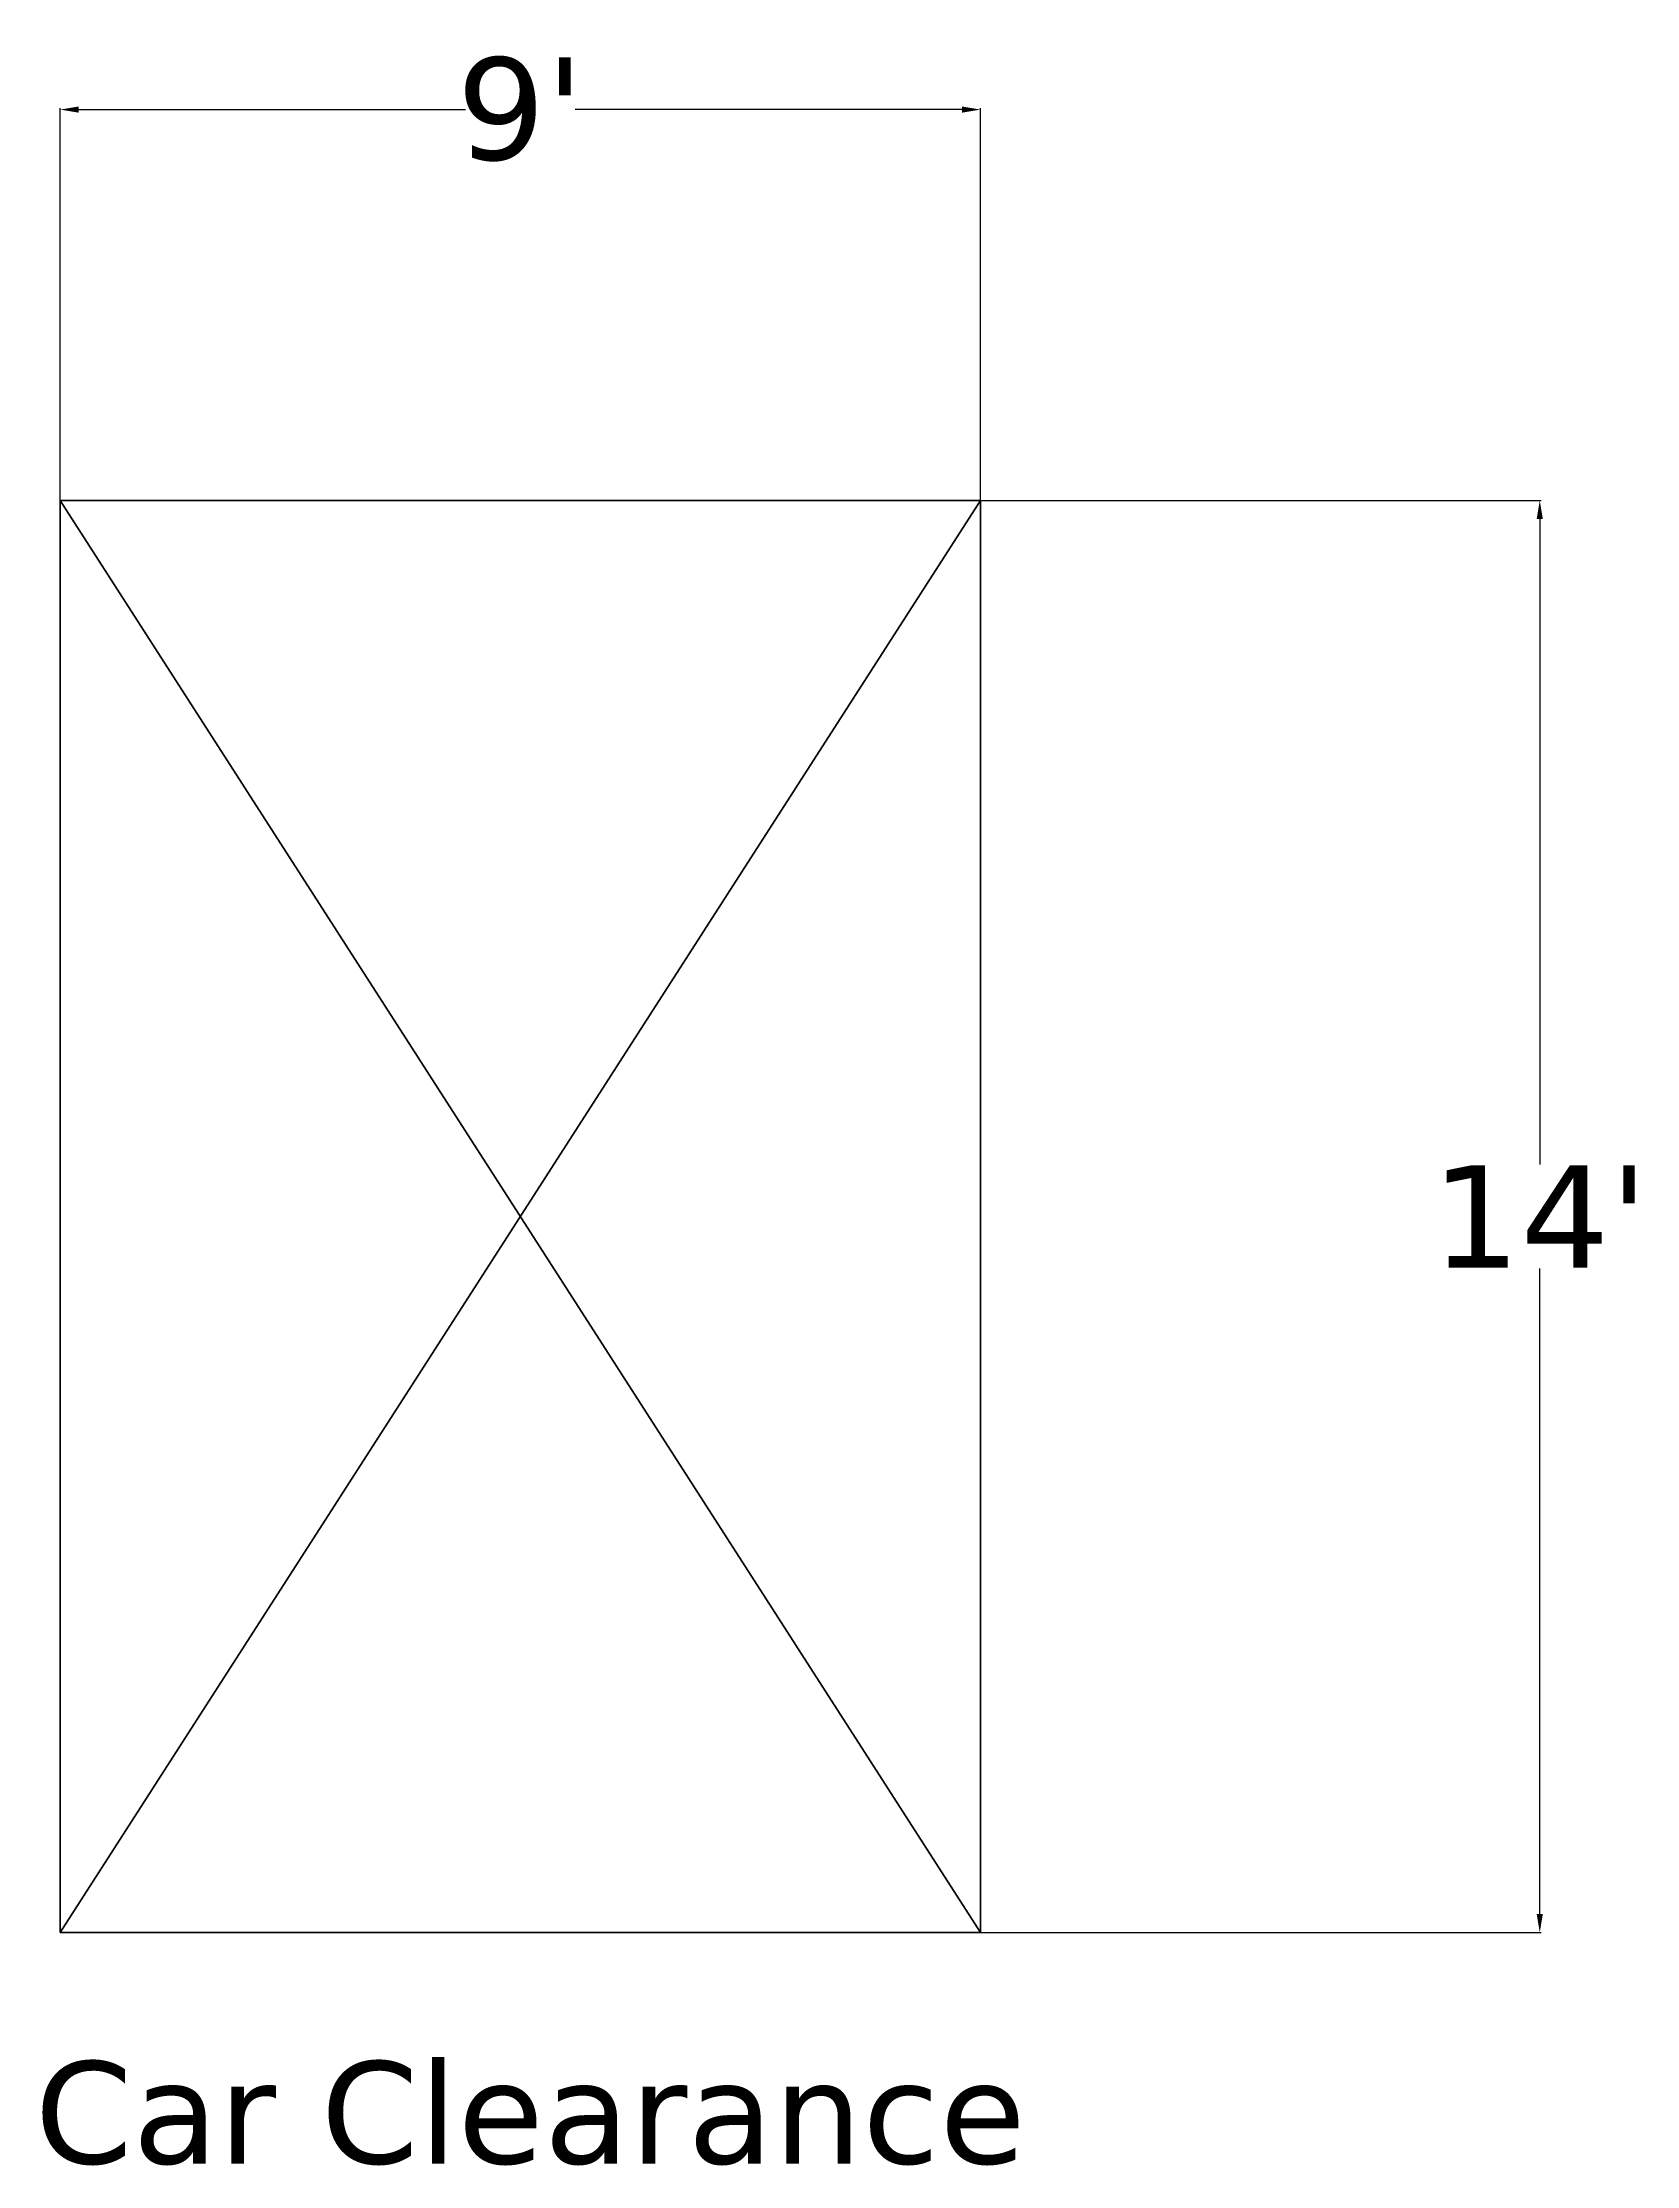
# Model space of a CAD drawing. Header units: inches. Extents: x 95 to 71413, y -8 to 51098.
# Drawn here: x 1564.9 to 1752, y 1240.2 to 1489.3 of the extents above; entities that cross this region are included whole.
import ezdxf

# ---------------------------------------------------------------- set-up
doc = ezdxf.new("R2010")
doc.units = ezdxf.units.IN
doc.header["$MEASUREMENT"] = 0
for name, color, linetype, lineweight in [('Cars', 7, 'Continuous', 40), ('dim', 4, 'Continuous', 18), ('Ramp', 9, 'Continuous', 40), ('wall', 7, 'Continuous', 40)]:
    doc.layers.add(name, color=color, linetype=linetype, lineweight=lineweight)
doc.styles.get("Standard").update_dxf_attribs({"font": 'verdana.ttf', "height": 12})
doc.dimstyles.get("Standard").update_dxf_attribs({"dimtxt": 0.18, "dimasz": 2.18, "dimexe": 0.18, "dimexo": 0.0625, "dimgap": 0.09, "dimtad": 0, "dimtih": 1, "dimtoh": 1, "dimdec": 0, "dimzin": 0, "dimdsep": 46, "dimlunit": 4, "dimtxsty": 'Standard', "dimcen": 0.09, "dimadec": 0, "dimazin": 0, "dimtfac": 1, "dimtdec": 0, "dimtofl": 0, "dimtmove": 0, "dimatfit": 3, "dimfxl": 0.18, "dimtolj": 1, "dimtzin": 0, "dimarcsym": 0})

# ---------------------------------------------------------------- blocks, each defined once
blk = doc.blocks.new('*D89')
at = {"layer": 'Defpoints', "color": 0, "transparency": 16777216}
for p in [(1675, 1481.4), (1567, 1435.53), (1675, 1435.53)]:
    blk.add_point(p, dxfattribs=at)
at = {"layer": 'dim', "color": 0, "lineweight": -2, "transparency": 16777216}
for p, q in [((1567, 1435.59), (1567, 1481.58)), ((1569.18, 1481.4), (1614.56, 1481.4)), ((1672.82, 1481.4), (1627.44, 1481.4)), ((1675, 1435.59), (1675, 1481.58))]:
    blk.add_line(p, q, dxfattribs=at)
at = {"layer": 'dim', "color": 0, "transparency": 16777216}
for points in [[(1569.18, 1481.76), (1569.18, 1481.03), (1567, 1481.4)], [(1672.82, 1481.76), (1672.82, 1481.03), (1675, 1481.4)]]:
    blk.add_solid(points, dxfattribs=at)
at = {"layer": 'dim', "color": 0, "transparency": 16777216, "insert": (1621, 1481.4), "char_height": 12, "attachment_point": 5}
blk.add_mtext("\\A1;9'", dxfattribs=at)
blk = doc.blocks.new('*D90')
at = {"layer": 'Defpoints', "color": 0, "transparency": 16777216}
for p in [(1675, 1435.53), (1675, 1267.53), (1740.64, 1267.53)]:
    blk.add_point(p, dxfattribs=at)
at = {"layer": 'dim', "color": 0, "lineweight": -2, "transparency": 16777216}
for p, q in [((1675.06, 1435.53), (1740.82, 1435.53)), ((1740.64, 1433.35), (1740.64, 1357.64)), ((1740.64, 1269.71), (1740.64, 1345.42)), ((1675.06, 1267.53), (1740.82, 1267.53))]:
    blk.add_line(p, q, dxfattribs=at)
at = {"layer": 'dim', "color": 0, "transparency": 16777216}
for points in [[(1740.28, 1433.35), (1741.01, 1433.35), (1740.64, 1435.53)], [(1740.28, 1269.71), (1741.01, 1269.71), (1740.64, 1267.53)]]:
    blk.add_solid(points, dxfattribs=at)
at = {"layer": 'dim', "color": 0, "transparency": 16777216, "insert": (1740.64, 1351.53), "char_height": 12, "attachment_point": 5}
blk.add_mtext("\\A1;14'", dxfattribs=at)

msp = doc.modelspace()

# ---------------------------------------------------------------- linework, layer by layer
at = {"layer": 'Cars', "color": 42, "linetype": 'ByBlock', "true_color": 0xda8625}
msp.add_lwpolyline([(1567, 1267.53), (1675, 1267.53), (1675, 1435.53), (1567, 1435.53)], close=True, dxfattribs=at)
at = {"layer": 'Ramp', "color": 42, "linetype": 'ByBlock', "true_color": 0xda8625}
for p, q in [((1567, 1435.53), (1675, 1267.53)), ((1675, 1435.53), (1567, 1267.53))]:
    msp.add_line(p, q, dxfattribs=at)

# ---------------------------------------------------------------- texts
at = {"layer": 'wall', "color": 8, "true_color": 0x817e7e, "insert": (1563.99, 1252.42), "char_height": 12, "width": 146.2441, "attachment_point": 1}
msp.add_mtext('Car Clearance', dxfattribs=at)

# ---------------------------------------------------------------- dimensions: what is measured, and where the dimension line sits
at = {"layer": 'dim'}
dim = msp.add_linear_dim(base=(1675, 1481.4), p1=(1567, 1435.53), p2=(1675, 1435.53), dimstyle='Standard', dxfattribs=at)
dim.commit()
dim.dimension.update_dxf_attribs({"geometry": '*D89', "text_midpoint": (1621, 1481.4)})
dim = msp.add_linear_dim(base=(1740.64, 1267.53), p1=(1675, 1435.53), p2=(1675, 1267.53), angle=90, dimstyle='Standard', dxfattribs=at)
dim.commit()
dim.dimension.update_dxf_attribs({"geometry": '*D90', "text_midpoint": (1740.64, 1351.53)})

doc.saveas('drawing.dxf')
